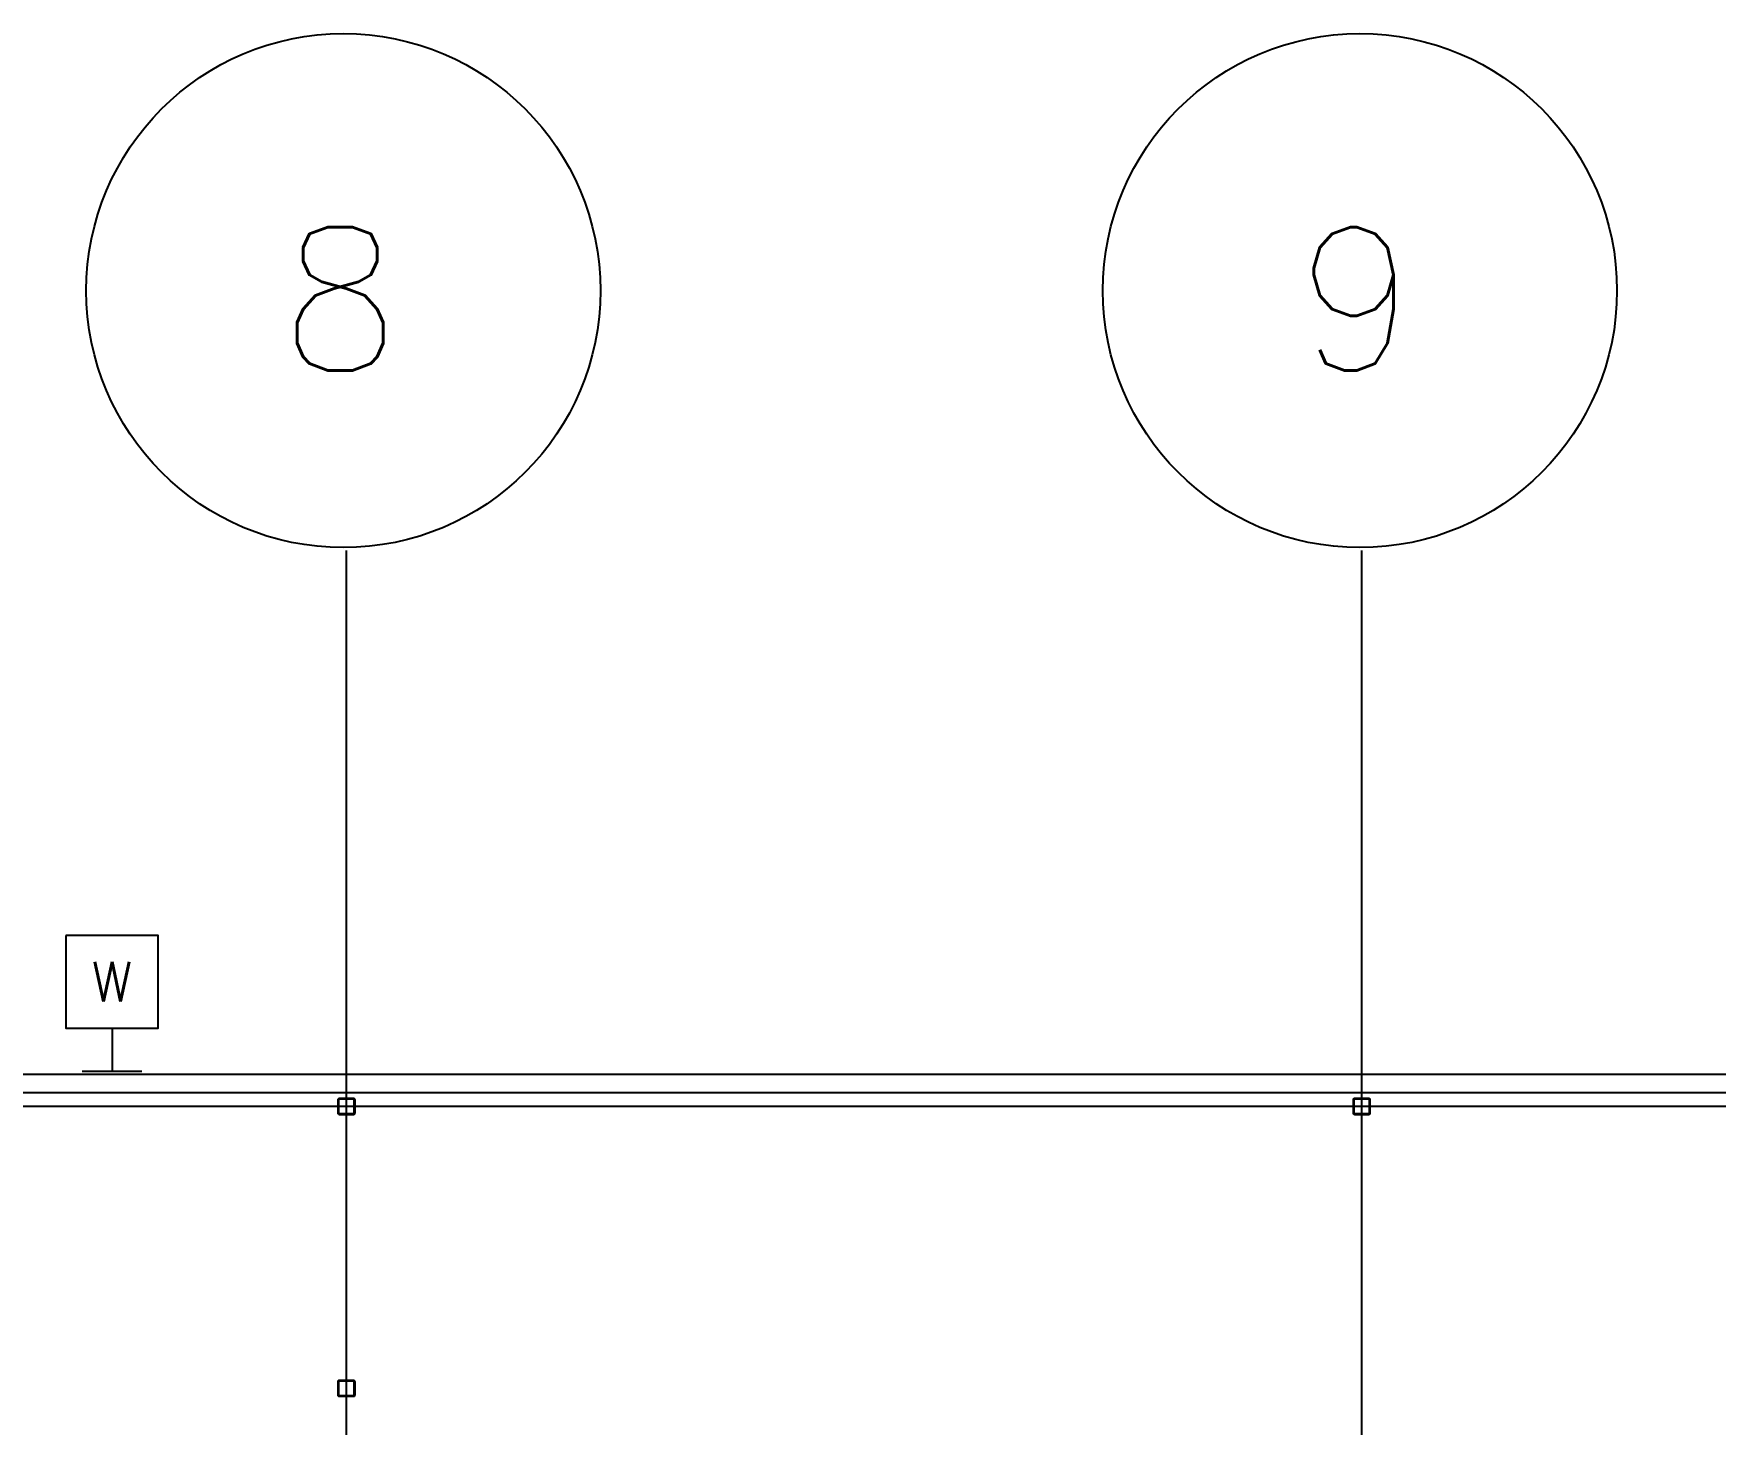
# Model space of a CAD drawing. Header units: millimetres. Extents: x 626570 to 643256, y 6233 to 11343.
# Drawn here: x 629987 to 630702, y 10751 to 11343 of the extents above; entities that cross this region are included whole.
import ezdxf
from ezdxf.enums import TextEntityAlignment as Align

# ---------------------------------------------------------------- set-up
doc = ezdxf.new("R2010")
doc.units = ezdxf.units.MM
doc.header["$LTSCALE"] = 4000
doc.header["$MEASUREMENT"] = 0
doc.linetypes.add('DASHDOT', pattern=[1, 0.5, -0.25, 0, -0.25])
doc.layers.get('0').update_dxf_attribs({"linetype": 'CONTINUOUS'})
for name, color, linetype in [('2012-201_WALL-FLEXWALL', 7, 'CONTINUOUS'), ('LTG', 6, 'CONTINUOUS'), ('MASTERFOUNDATION_1', 4, 'DASHDOT'), ('MASTERFOUNDATION_2', 7, 'CONTINUOUS'), ('MASTERFOUNDATION_25', 7, 'CONTINUOUS')]:
    doc.layers.add(name, color=color, linetype=linetype)
doc.styles.add('ROMANS', font='ROMANS')
doc.styles.get("Standard").update_dxf_attribs({"font": 'simplex.shx'})

# ---------------------------------------------------------------- blocks, each defined once
blk = doc.blocks.new('WUP')
for p, q in [((0, 465), (0, 0)), ((-322, 0), (322, 0))]:
    blk.add_line(p, q)
blk.add_lwpolyline([(-500, 1465), (-500, 465), (500, 465), (500, 1465)], close=True)
blk.add_text('W', height=430).set_placement((0, 965), align=Align.MIDDLE)

msp = doc.modelspace()

# ---------------------------------------------------------------- linework, layer by layer
at = {"layer": '2012-201_WALL-FLEXWALL', "linetype": 'Continuous'}
for p, q in [((629428.23, 10900.39), (631656.58, 10900.39)), ((629428.23, 10892.51), (631656.58, 10892.51))]:
    msp.add_line(p, q, dxfattribs=at)
at = {"layer": 'MASTERFOUNDATION_1', "linetype": 'DASHDOT'}
for p, q in [((630119.81, 6627.53), (630119.81, 11123.23)), ((630551.82, 6627.53), (630551.82, 11123.23)), ((643023.86, 10886.61), (626796.64, 10886.61))]:
    msp.add_line(p, q, dxfattribs=at)
at = {"layer": 'MASTERFOUNDATION_2', "linetype": 'Continuous'}
for centre in [(630118.49, 11233.89), (630551.07, 11233.89)]:
    msp.add_circle(centre, 109.38, dxfattribs=at)
at = {"layer": 'MASTERFOUNDATION_25', "linetype": 'Continuous', "flags": 128}
for points in [[(630116.93, 10890.11), (630122.69, 10890.11), (630122.71, 10890.11), (630122.73, 10890.11), (630122.75, 10890.1), (630122.77, 10890.1), (630122.79, 10890.1), (630122.82, 10890.09), (630122.84, 10890.09), (630122.86, 10890.08), (630122.88, 10890.08), (630122.9, 10890.07), (630122.92, 10890.06), (630122.94, 10890.05), (630122.96, 10890.05), (630122.98, 10890.04), (630123, 10890.03), (630123.02, 10890.01), (630123.03, 10890), (630123.05, 10889.99), (630123.07, 10889.98), (630123.09, 10889.96), (630123.1, 10889.95), (630123.12, 10889.93), (630123.13, 10889.92), (630123.15, 10889.9), (630123.16, 10889.89), (630123.18, 10889.87), (630123.19, 10889.85), (630123.2, 10889.83), (630123.21, 10889.82), (630123.22, 10889.8), (630123.23, 10889.78), (630123.24, 10889.76), (630123.25, 10889.74), (630123.26, 10889.72), (630123.27, 10889.7), (630123.28, 10889.68), (630123.28, 10889.66), (630123.29, 10889.64), (630123.29, 10889.62), (630123.3, 10889.59), (630123.3, 10889.57), (630123.3, 10889.55), (630123.31, 10889.53), (630123.31, 10889.51), (630123.31, 10889.49), (630123.31, 10883.73), (630123.31, 10883.71), (630123.31, 10883.69), (630123.3, 10883.66), (630123.3, 10883.64), (630123.3, 10883.62), (630123.29, 10883.6), (630123.29, 10883.58), (630123.28, 10883.56), (630123.28, 10883.54), (630123.27, 10883.52), (630123.26, 10883.5), (630123.25, 10883.48), (630123.24, 10883.46), (630123.23, 10883.44), (630123.22, 10883.42), (630123.21, 10883.4), (630123.2, 10883.38), (630123.19, 10883.36), (630123.18, 10883.35), (630123.16, 10883.33), (630123.15, 10883.31), (630123.13, 10883.3), (630123.12, 10883.28), (630123.1, 10883.27), (630123.09, 10883.25), (630123.07, 10883.24), (630123.05, 10883.23), (630123.03, 10883.21), (630123.02, 10883.2), (630123, 10883.19), (630122.98, 10883.18), (630122.96, 10883.17), (630122.94, 10883.16), (630122.92, 10883.15), (630122.9, 10883.15), (630122.88, 10883.14), (630122.86, 10883.13), (630122.84, 10883.13), (630122.82, 10883.12), (630122.79, 10883.12), (630122.77, 10883.11), (630122.75, 10883.11), (630122.73, 10883.11), (630122.71, 10883.11), (630122.69, 10883.11), (630116.93, 10883.11), (630116.91, 10883.11), (630116.89, 10883.11), (630116.86, 10883.11), (630116.84, 10883.11), (630116.82, 10883.12), (630116.8, 10883.12), (630116.78, 10883.13), (630116.76, 10883.13), (630116.74, 10883.14), (630116.72, 10883.15), (630116.7, 10883.15), (630116.68, 10883.16), (630116.66, 10883.17), (630116.64, 10883.18), (630116.62, 10883.19), (630116.6, 10883.2), (630116.58, 10883.21), (630116.56, 10883.23), (630116.55, 10883.24), (630116.53, 10883.25), (630116.51, 10883.27), (630116.5, 10883.28), (630116.48, 10883.3), (630116.47, 10883.31), (630116.45, 10883.33), (630116.44, 10883.35), (630116.43, 10883.36), (630116.41, 10883.38), (630116.4, 10883.4), (630116.39, 10883.42), (630116.38, 10883.44), (630116.37, 10883.46), (630116.36, 10883.48), (630116.35, 10883.5), (630116.35, 10883.52), (630116.34, 10883.54), (630116.33, 10883.56), (630116.33, 10883.58), (630116.32, 10883.6), (630116.32, 10883.62), (630116.31, 10883.64), (630116.31, 10883.66), (630116.31, 10883.69), (630116.31, 10883.71), (630116.31, 10883.73), (630116.31, 10889.49), (630116.31, 10889.51), (630116.31, 10889.53), (630116.31, 10889.55), (630116.31, 10889.57), (630116.32, 10889.59), (630116.32, 10889.62), (630116.33, 10889.64), (630116.33, 10889.66), (630116.34, 10889.68), (630116.35, 10889.7), (630116.35, 10889.72), (630116.36, 10889.74), (630116.37, 10889.76), (630116.38, 10889.78), (630116.39, 10889.8), (630116.4, 10889.82), (630116.41, 10889.83), (630116.43, 10889.85), (630116.44, 10889.87), (630116.45, 10889.89), (630116.47, 10889.9), (630116.48, 10889.92), (630116.5, 10889.93), (630116.51, 10889.95), (630116.53, 10889.96), (630116.55, 10889.98), (630116.56, 10889.99), (630116.58, 10890), (630116.6, 10890.01), (630116.62, 10890.03), (630116.64, 10890.04), (630116.66, 10890.05), (630116.68, 10890.05), (630116.7, 10890.06), (630116.72, 10890.07), (630116.74, 10890.08), (630116.76, 10890.08), (630116.78, 10890.09), (630116.8, 10890.09), (630116.82, 10890.1), (630116.84, 10890.1), (630116.86, 10890.1), (630116.89, 10890.11), (630116.91, 10890.11), (630116.93, 10890.11)], [(630116.93, 10889.8), (630122.69, 10889.8), (630122.7, 10889.8), (630122.71, 10889.79), (630122.72, 10889.79), (630122.73, 10889.79), (630122.74, 10889.79), (630122.75, 10889.79), (630122.76, 10889.79), (630122.77, 10889.78), (630122.78, 10889.78), (630122.79, 10889.78), (630122.8, 10889.77), (630122.81, 10889.77), (630122.82, 10889.76), (630122.83, 10889.76), (630122.84, 10889.75), (630122.85, 10889.75), (630122.86, 10889.74), (630122.87, 10889.74), (630122.88, 10889.73), (630122.88, 10889.72), (630122.89, 10889.72), (630122.9, 10889.71), (630122.91, 10889.7), (630122.92, 10889.69), (630122.92, 10889.69), (630122.93, 10889.68), (630122.94, 10889.67), (630122.94, 10889.66), (630122.95, 10889.65), (630122.95, 10889.64), (630122.96, 10889.63), (630122.96, 10889.62), (630122.97, 10889.61), (630122.97, 10889.6), (630122.98, 10889.59), (630122.98, 10889.58), (630122.98, 10889.57), (630122.99, 10889.56), (630122.99, 10889.55), (630122.99, 10889.54), (630122.99, 10889.53), (630122.99, 10889.52), (630122.99, 10889.51), (630122.99, 10889.5), (630122.99, 10889.49), (630122.99, 10883.73), (630122.99, 10883.72), (630122.99, 10883.71), (630122.99, 10883.7), (630122.99, 10883.69), (630122.99, 10883.68), (630122.99, 10883.67), (630122.99, 10883.66), (630122.98, 10883.64), (630122.98, 10883.63), (630122.98, 10883.62), (630122.97, 10883.61), (630122.97, 10883.6), (630122.96, 10883.59), (630122.96, 10883.59), (630122.95, 10883.58), (630122.95, 10883.57), (630122.94, 10883.56), (630122.94, 10883.55), (630122.93, 10883.54), (630122.92, 10883.53), (630122.92, 10883.52), (630122.91, 10883.52), (630122.9, 10883.51), (630122.89, 10883.5), (630122.88, 10883.49), (630122.88, 10883.49), (630122.87, 10883.48), (630122.86, 10883.47), (630122.85, 10883.47), (630122.84, 10883.46), (630122.83, 10883.46), (630122.82, 10883.45), (630122.81, 10883.45), (630122.8, 10883.44), (630122.79, 10883.44), (630122.78, 10883.44), (630122.77, 10883.43), (630122.76, 10883.43), (630122.75, 10883.43), (630122.74, 10883.43), (630122.73, 10883.42), (630122.72, 10883.42), (630122.71, 10883.42), (630122.7, 10883.42), (630122.69, 10883.42), (630116.93, 10883.42), (630116.92, 10883.42), (630116.91, 10883.42), (630116.9, 10883.42), (630116.89, 10883.42), (630116.88, 10883.43), (630116.86, 10883.43), (630116.85, 10883.43), (630116.84, 10883.43), (630116.83, 10883.44), (630116.82, 10883.44), (630116.81, 10883.44), (630116.8, 10883.45), (630116.79, 10883.45), (630116.78, 10883.46), (630116.77, 10883.46), (630116.77, 10883.47), (630116.76, 10883.47), (630116.75, 10883.48), (630116.74, 10883.49), (630116.73, 10883.49), (630116.72, 10883.5), (630116.71, 10883.51), (630116.71, 10883.52), (630116.7, 10883.52), (630116.69, 10883.53), (630116.69, 10883.54), (630116.68, 10883.55), (630116.67, 10883.56), (630116.67, 10883.57), (630116.66, 10883.58), (630116.66, 10883.59), (630116.65, 10883.59), (630116.65, 10883.6), (630116.64, 10883.61), (630116.64, 10883.62), (630116.64, 10883.63), (630116.63, 10883.64), (630116.63, 10883.66), (630116.63, 10883.67), (630116.63, 10883.68), (630116.62, 10883.69), (630116.62, 10883.7), (630116.62, 10883.71), (630116.62, 10883.72), (630116.62, 10883.73), (630116.62, 10889.49), (630116.62, 10889.5), (630116.62, 10889.51), (630116.62, 10889.52), (630116.62, 10889.53), (630116.63, 10889.54), (630116.63, 10889.55), (630116.63, 10889.56), (630116.63, 10889.57), (630116.64, 10889.58), (630116.64, 10889.59), (630116.64, 10889.6), (630116.65, 10889.61), (630116.65, 10889.62), (630116.66, 10889.63), (630116.66, 10889.64), (630116.67, 10889.65), (630116.67, 10889.66), (630116.68, 10889.67), (630116.69, 10889.68), (630116.69, 10889.69), (630116.7, 10889.69), (630116.71, 10889.7), (630116.71, 10889.71), (630116.72, 10889.72), (630116.73, 10889.72), (630116.74, 10889.73), (630116.75, 10889.74), (630116.76, 10889.74), (630116.77, 10889.75), (630116.77, 10889.75), (630116.78, 10889.76), (630116.79, 10889.76), (630116.8, 10889.77), (630116.81, 10889.77), (630116.82, 10889.78), (630116.83, 10889.78), (630116.84, 10889.78), (630116.85, 10889.79), (630116.86, 10889.79), (630116.88, 10889.79), (630116.89, 10889.79), (630116.9, 10889.79), (630116.91, 10889.79), (630116.92, 10889.8), (630116.93, 10889.8)], [(630548.94, 10890.11), (630554.69, 10890.11), (630554.72, 10890.11), (630554.74, 10890.11), (630554.76, 10890.1), (630554.78, 10890.1), (630554.8, 10890.1), (630554.82, 10890.09), (630554.84, 10890.09), (630554.87, 10890.08), (630554.89, 10890.08), (630554.91, 10890.07), (630554.93, 10890.06), (630554.95, 10890.05), (630554.97, 10890.05), (630554.99, 10890.04), (630555, 10890.03), (630555.02, 10890.01), (630555.04, 10890), (630555.06, 10889.99), (630555.08, 10889.98), (630555.09, 10889.96), (630555.11, 10889.95), (630555.13, 10889.93), (630555.14, 10889.92), (630555.16, 10889.9), (630555.17, 10889.89), (630555.18, 10889.87), (630555.2, 10889.85), (630555.21, 10889.83), (630555.22, 10889.82), (630555.23, 10889.8), (630555.24, 10889.78), (630555.25, 10889.76), (630555.26, 10889.74), (630555.27, 10889.72), (630555.28, 10889.7), (630555.29, 10889.68), (630555.29, 10889.66), (630555.3, 10889.64), (630555.3, 10889.62), (630555.31, 10889.59), (630555.31, 10889.57), (630555.31, 10889.55), (630555.31, 10889.53), (630555.32, 10889.51), (630555.32, 10889.49), (630555.32, 10883.73), (630555.32, 10883.71), (630555.31, 10883.69), (630555.31, 10883.66), (630555.31, 10883.64), (630555.31, 10883.62), (630555.3, 10883.6), (630555.3, 10883.58), (630555.29, 10883.56), (630555.29, 10883.54), (630555.28, 10883.52), (630555.27, 10883.5), (630555.26, 10883.48), (630555.25, 10883.46), (630555.24, 10883.44), (630555.23, 10883.42), (630555.22, 10883.4), (630555.21, 10883.38), (630555.2, 10883.36), (630555.18, 10883.35), (630555.17, 10883.33), (630555.16, 10883.31), (630555.14, 10883.3), (630555.13, 10883.28), (630555.11, 10883.27), (630555.09, 10883.25), (630555.08, 10883.24), (630555.06, 10883.23), (630555.04, 10883.21), (630555.02, 10883.2), (630555, 10883.19), (630554.99, 10883.18), (630554.97, 10883.17), (630554.95, 10883.16), (630554.93, 10883.15), (630554.91, 10883.15), (630554.89, 10883.14), (630554.87, 10883.13), (630554.84, 10883.13), (630554.82, 10883.12), (630554.8, 10883.12), (630554.78, 10883.11), (630554.76, 10883.11), (630554.74, 10883.11), (630554.72, 10883.11), (630554.69, 10883.11), (630548.94, 10883.11), (630548.92, 10883.11), (630548.89, 10883.11), (630548.87, 10883.11), (630548.85, 10883.11), (630548.83, 10883.12), (630548.81, 10883.12), (630548.79, 10883.13), (630548.77, 10883.13), (630548.74, 10883.14), (630548.72, 10883.15), (630548.7, 10883.15), (630548.68, 10883.16), (630548.66, 10883.17), (630548.65, 10883.18), (630548.63, 10883.19), (630548.61, 10883.2), (630548.59, 10883.21), (630548.57, 10883.23), (630548.55, 10883.24), (630548.54, 10883.25), (630548.52, 10883.27), (630548.51, 10883.28), (630548.49, 10883.3), (630548.48, 10883.31), (630548.46, 10883.33), (630548.45, 10883.35), (630548.43, 10883.36), (630548.42, 10883.38), (630548.41, 10883.4), (630548.4, 10883.42), (630548.39, 10883.44), (630548.38, 10883.46), (630548.37, 10883.48), (630548.36, 10883.5), (630548.35, 10883.52), (630548.35, 10883.54), (630548.34, 10883.56), (630548.33, 10883.58), (630548.33, 10883.6), (630548.32, 10883.62), (630548.32, 10883.64), (630548.32, 10883.66), (630548.32, 10883.69), (630548.32, 10883.71), (630548.32, 10883.73), (630548.32, 10889.49), (630548.32, 10889.51), (630548.32, 10889.53), (630548.32, 10889.55), (630548.32, 10889.57), (630548.32, 10889.59), (630548.33, 10889.62), (630548.33, 10889.64), (630548.34, 10889.66), (630548.35, 10889.68), (630548.35, 10889.7), (630548.36, 10889.72), (630548.37, 10889.74), (630548.38, 10889.76), (630548.39, 10889.78), (630548.4, 10889.8), (630548.41, 10889.82), (630548.42, 10889.83), (630548.43, 10889.85), (630548.45, 10889.87), (630548.46, 10889.89), (630548.48, 10889.9), (630548.49, 10889.92), (630548.51, 10889.93), (630548.52, 10889.95), (630548.54, 10889.96), (630548.55, 10889.98), (630548.57, 10889.99), (630548.59, 10890), (630548.61, 10890.01), (630548.63, 10890.03), (630548.65, 10890.04), (630548.66, 10890.05), (630548.68, 10890.05), (630548.7, 10890.06), (630548.72, 10890.07), (630548.74, 10890.08), (630548.77, 10890.08), (630548.79, 10890.09), (630548.81, 10890.09), (630548.83, 10890.1), (630548.85, 10890.1), (630548.87, 10890.1), (630548.89, 10890.11), (630548.92, 10890.11), (630548.94, 10890.11)], [(630548.94, 10889.8), (630554.69, 10889.8), (630554.7, 10889.8), (630554.72, 10889.79), (630554.73, 10889.79), (630554.74, 10889.79), (630554.75, 10889.79), (630554.76, 10889.79), (630554.77, 10889.79), (630554.78, 10889.78), (630554.79, 10889.78), (630554.8, 10889.78), (630554.81, 10889.77), (630554.82, 10889.77), (630554.83, 10889.76), (630554.84, 10889.76), (630554.85, 10889.75), (630554.86, 10889.75), (630554.87, 10889.74), (630554.88, 10889.74), (630554.88, 10889.73), (630554.89, 10889.72), (630554.9, 10889.72), (630554.91, 10889.71), (630554.92, 10889.7), (630554.92, 10889.69), (630554.93, 10889.69), (630554.94, 10889.68), (630554.94, 10889.67), (630554.95, 10889.66), (630554.96, 10889.65), (630554.96, 10889.64), (630554.97, 10889.63), (630554.97, 10889.62), (630554.98, 10889.61), (630554.98, 10889.6), (630554.98, 10889.59), (630554.99, 10889.58), (630554.99, 10889.57), (630554.99, 10889.56), (630555, 10889.55), (630555, 10889.54), (630555, 10889.53), (630555, 10889.52), (630555, 10889.51), (630555, 10889.5), (630555, 10889.49), (630555, 10883.73), (630555, 10883.72), (630555, 10883.71), (630555, 10883.7), (630555, 10883.69), (630555, 10883.68), (630555, 10883.67), (630554.99, 10883.66), (630554.99, 10883.64), (630554.99, 10883.63), (630554.98, 10883.62), (630554.98, 10883.61), (630554.98, 10883.6), (630554.97, 10883.59), (630554.97, 10883.59), (630554.96, 10883.58), (630554.96, 10883.57), (630554.95, 10883.56), (630554.94, 10883.55), (630554.94, 10883.54), (630554.93, 10883.53), (630554.92, 10883.52), (630554.92, 10883.52), (630554.91, 10883.51), (630554.9, 10883.5), (630554.89, 10883.49), (630554.88, 10883.49), (630554.88, 10883.48), (630554.87, 10883.47), (630554.86, 10883.47), (630554.85, 10883.46), (630554.84, 10883.46), (630554.83, 10883.45), (630554.82, 10883.45), (630554.81, 10883.44), (630554.8, 10883.44), (630554.79, 10883.44), (630554.78, 10883.43), (630554.77, 10883.43), (630554.76, 10883.43), (630554.75, 10883.43), (630554.74, 10883.42), (630554.73, 10883.42), (630554.72, 10883.42), (630554.7, 10883.42), (630554.69, 10883.42), (630548.94, 10883.42), (630548.93, 10883.42), (630548.92, 10883.42), (630548.9, 10883.42), (630548.89, 10883.42), (630548.88, 10883.43), (630548.87, 10883.43), (630548.86, 10883.43), (630548.85, 10883.43), (630548.84, 10883.44), (630548.83, 10883.44), (630548.82, 10883.44), (630548.81, 10883.45), (630548.8, 10883.45), (630548.79, 10883.46), (630548.78, 10883.46), (630548.77, 10883.47), (630548.76, 10883.47), (630548.76, 10883.48), (630548.75, 10883.49), (630548.74, 10883.49), (630548.73, 10883.5), (630548.72, 10883.51), (630548.72, 10883.52), (630548.71, 10883.52), (630548.7, 10883.53), (630548.69, 10883.54), (630548.69, 10883.55), (630548.68, 10883.56), (630548.68, 10883.57), (630548.67, 10883.58), (630548.66, 10883.59), (630548.66, 10883.59), (630548.66, 10883.6), (630548.65, 10883.61), (630548.65, 10883.62), (630548.64, 10883.63), (630548.64, 10883.64), (630548.64, 10883.66), (630548.64, 10883.67), (630548.63, 10883.68), (630548.63, 10883.69), (630548.63, 10883.7), (630548.63, 10883.71), (630548.63, 10883.72), (630548.63, 10883.73), (630548.63, 10889.49), (630548.63, 10889.5), (630548.63, 10889.51), (630548.63, 10889.52), (630548.63, 10889.53), (630548.63, 10889.54), (630548.64, 10889.55), (630548.64, 10889.56), (630548.64, 10889.57), (630548.64, 10889.58), (630548.65, 10889.59), (630548.65, 10889.6), (630548.66, 10889.61), (630548.66, 10889.62), (630548.66, 10889.63), (630548.67, 10889.64), (630548.68, 10889.65), (630548.68, 10889.66), (630548.69, 10889.67), (630548.69, 10889.68), (630548.7, 10889.69), (630548.71, 10889.69), (630548.72, 10889.7), (630548.72, 10889.71), (630548.73, 10889.72), (630548.74, 10889.72), (630548.75, 10889.73), (630548.76, 10889.74), (630548.76, 10889.74), (630548.77, 10889.75), (630548.78, 10889.75), (630548.79, 10889.76), (630548.8, 10889.76), (630548.81, 10889.77), (630548.82, 10889.77), (630548.83, 10889.78), (630548.84, 10889.78), (630548.85, 10889.78), (630548.86, 10889.79), (630548.87, 10889.79), (630548.88, 10889.79), (630548.89, 10889.79), (630548.9, 10889.79), (630548.92, 10889.79), (630548.93, 10889.8), (630548.94, 10889.8)], [(630116.88, 10770.11), (630122.64, 10770.11), (630122.66, 10770.11), (630122.68, 10770.11), (630122.7, 10770.1), (630122.73, 10770.1), (630122.75, 10770.1), (630122.77, 10770.09), (630122.79, 10770.09), (630122.81, 10770.08), (630122.83, 10770.08), (630122.85, 10770.07), (630122.87, 10770.06), (630122.89, 10770.05), (630122.91, 10770.05), (630122.93, 10770.04), (630122.95, 10770.03), (630122.97, 10770.01), (630122.99, 10770), (630123.01, 10769.99), (630123.02, 10769.98), (630123.04, 10769.96), (630123.06, 10769.95), (630123.07, 10769.93), (630123.09, 10769.92), (630123.1, 10769.9), (630123.12, 10769.89), (630123.13, 10769.87), (630123.14, 10769.85), (630123.16, 10769.83), (630123.17, 10769.82), (630123.18, 10769.8), (630123.19, 10769.78), (630123.2, 10769.76), (630123.21, 10769.74), (630123.22, 10769.72), (630123.22, 10769.7), (630123.23, 10769.68), (630123.24, 10769.66), (630123.24, 10769.64), (630123.25, 10769.62), (630123.25, 10769.59), (630123.26, 10769.57), (630123.26, 10769.55), (630123.26, 10769.53), (630123.26, 10769.51), (630123.26, 10769.49), (630123.26, 10763.73), (630123.26, 10763.71), (630123.26, 10763.69), (630123.26, 10763.66), (630123.26, 10763.64), (630123.25, 10763.62), (630123.25, 10763.6), (630123.24, 10763.58), (630123.24, 10763.56), (630123.23, 10763.54), (630123.22, 10763.52), (630123.22, 10763.5), (630123.21, 10763.48), (630123.2, 10763.46), (630123.19, 10763.44), (630123.18, 10763.42), (630123.17, 10763.4), (630123.16, 10763.38), (630123.14, 10763.36), (630123.13, 10763.35), (630123.12, 10763.33), (630123.1, 10763.31), (630123.09, 10763.3), (630123.07, 10763.28), (630123.06, 10763.27), (630123.04, 10763.25), (630123.02, 10763.24), (630123.01, 10763.23), (630122.99, 10763.21), (630122.97, 10763.2), (630122.95, 10763.19), (630122.93, 10763.18), (630122.91, 10763.17), (630122.89, 10763.16), (630122.87, 10763.15), (630122.85, 10763.15), (630122.83, 10763.14), (630122.81, 10763.13), (630122.79, 10763.13), (630122.77, 10763.12), (630122.75, 10763.12), (630122.73, 10763.11), (630122.7, 10763.11), (630122.68, 10763.11), (630122.66, 10763.11), (630122.64, 10763.11), (630116.88, 10763.11), (630116.86, 10763.11), (630116.84, 10763.11), (630116.82, 10763.11), (630116.8, 10763.11), (630116.78, 10763.12), (630116.75, 10763.12), (630116.73, 10763.13), (630116.71, 10763.13), (630116.69, 10763.14), (630116.67, 10763.15), (630116.65, 10763.15), (630116.63, 10763.16), (630116.61, 10763.17), (630116.59, 10763.18), (630116.57, 10763.19), (630116.55, 10763.2), (630116.54, 10763.21), (630116.52, 10763.23), (630116.5, 10763.24), (630116.48, 10763.25), (630116.47, 10763.27), (630116.45, 10763.28), (630116.44, 10763.3), (630116.42, 10763.31), (630116.41, 10763.33), (630116.39, 10763.35), (630116.38, 10763.36), (630116.37, 10763.38), (630116.36, 10763.4), (630116.34, 10763.42), (630116.33, 10763.44), (630116.32, 10763.46), (630116.32, 10763.48), (630116.31, 10763.5), (630116.3, 10763.52), (630116.29, 10763.54), (630116.29, 10763.56), (630116.28, 10763.58), (630116.28, 10763.6), (630116.27, 10763.62), (630116.27, 10763.64), (630116.26, 10763.66), (630116.26, 10763.69), (630116.26, 10763.71), (630116.26, 10763.73), (630116.26, 10769.49), (630116.26, 10769.51), (630116.26, 10769.53), (630116.26, 10769.55), (630116.27, 10769.57), (630116.27, 10769.59), (630116.28, 10769.62), (630116.28, 10769.64), (630116.29, 10769.66), (630116.29, 10769.68), (630116.3, 10769.7), (630116.31, 10769.72), (630116.32, 10769.74), (630116.32, 10769.76), (630116.33, 10769.78), (630116.34, 10769.8), (630116.36, 10769.82), (630116.37, 10769.83), (630116.38, 10769.85), (630116.39, 10769.87), (630116.41, 10769.89), (630116.42, 10769.9), (630116.44, 10769.92), (630116.45, 10769.93), (630116.47, 10769.95), (630116.48, 10769.96), (630116.5, 10769.98), (630116.52, 10769.99), (630116.54, 10770), (630116.55, 10770.01), (630116.57, 10770.03), (630116.59, 10770.04), (630116.61, 10770.05), (630116.63, 10770.05), (630116.65, 10770.06), (630116.67, 10770.07), (630116.69, 10770.08), (630116.71, 10770.08), (630116.73, 10770.09), (630116.75, 10770.09), (630116.78, 10770.1), (630116.8, 10770.1), (630116.82, 10770.1), (630116.84, 10770.11), (630116.86, 10770.11), (630116.88, 10770.11)], [(630116.93, 10770.11), (630122.69, 10770.11), (630122.71, 10770.11), (630122.73, 10770.11), (630122.75, 10770.1), (630122.77, 10770.1), (630122.79, 10770.1), (630122.82, 10770.09), (630122.84, 10770.09), (630122.86, 10770.08), (630122.88, 10770.08), (630122.9, 10770.07), (630122.92, 10770.06), (630122.94, 10770.05), (630122.96, 10770.05), (630122.98, 10770.04), (630123, 10770.03), (630123.02, 10770.01), (630123.03, 10770), (630123.05, 10769.99), (630123.07, 10769.98), (630123.09, 10769.96), (630123.1, 10769.95), (630123.12, 10769.93), (630123.13, 10769.92), (630123.15, 10769.9), (630123.16, 10769.89), (630123.18, 10769.87), (630123.19, 10769.85), (630123.2, 10769.83), (630123.21, 10769.82), (630123.22, 10769.8), (630123.23, 10769.78), (630123.24, 10769.76), (630123.25, 10769.74), (630123.26, 10769.72), (630123.27, 10769.7), (630123.28, 10769.68), (630123.28, 10769.66), (630123.29, 10769.64), (630123.29, 10769.62), (630123.3, 10769.59), (630123.3, 10769.57), (630123.3, 10769.55), (630123.31, 10769.53), (630123.31, 10769.51), (630123.31, 10769.49), (630123.31, 10763.73), (630123.31, 10763.71), (630123.31, 10763.69), (630123.3, 10763.66), (630123.3, 10763.64), (630123.3, 10763.62), (630123.29, 10763.6), (630123.29, 10763.58), (630123.28, 10763.56), (630123.28, 10763.54), (630123.27, 10763.52), (630123.26, 10763.5), (630123.25, 10763.48), (630123.24, 10763.46), (630123.23, 10763.44), (630123.22, 10763.42), (630123.21, 10763.4), (630123.2, 10763.38), (630123.19, 10763.36), (630123.18, 10763.35), (630123.16, 10763.33), (630123.15, 10763.31), (630123.13, 10763.3), (630123.12, 10763.28), (630123.1, 10763.27), (630123.09, 10763.25), (630123.07, 10763.24), (630123.05, 10763.23), (630123.03, 10763.21), (630123.02, 10763.2), (630123, 10763.19), (630122.98, 10763.18), (630122.96, 10763.17), (630122.94, 10763.16), (630122.92, 10763.15), (630122.9, 10763.15), (630122.88, 10763.14), (630122.86, 10763.13), (630122.84, 10763.13), (630122.82, 10763.12), (630122.79, 10763.12), (630122.77, 10763.11), (630122.75, 10763.11), (630122.73, 10763.11), (630122.71, 10763.11), (630122.69, 10763.11), (630116.93, 10763.11), (630116.91, 10763.11), (630116.89, 10763.11), (630116.86, 10763.11), (630116.84, 10763.11), (630116.82, 10763.12), (630116.8, 10763.12), (630116.78, 10763.13), (630116.76, 10763.13), (630116.74, 10763.14), (630116.72, 10763.15), (630116.7, 10763.15), (630116.68, 10763.16), (630116.66, 10763.17), (630116.64, 10763.18), (630116.62, 10763.19), (630116.6, 10763.2), (630116.58, 10763.21), (630116.56, 10763.23), (630116.55, 10763.24), (630116.53, 10763.25), (630116.51, 10763.27), (630116.5, 10763.28), (630116.48, 10763.3), (630116.47, 10763.31), (630116.45, 10763.33), (630116.44, 10763.35), (630116.43, 10763.36), (630116.41, 10763.38), (630116.4, 10763.4), (630116.39, 10763.42), (630116.38, 10763.44), (630116.37, 10763.46), (630116.36, 10763.48), (630116.35, 10763.5), (630116.35, 10763.52), (630116.34, 10763.54), (630116.33, 10763.56), (630116.33, 10763.58), (630116.32, 10763.6), (630116.32, 10763.62), (630116.31, 10763.64), (630116.31, 10763.66), (630116.31, 10763.69), (630116.31, 10763.71), (630116.31, 10763.73), (630116.31, 10769.49), (630116.31, 10769.51), (630116.31, 10769.53), (630116.31, 10769.55), (630116.31, 10769.57), (630116.32, 10769.59), (630116.32, 10769.62), (630116.33, 10769.64), (630116.33, 10769.66), (630116.34, 10769.68), (630116.35, 10769.7), (630116.35, 10769.72), (630116.36, 10769.74), (630116.37, 10769.76), (630116.38, 10769.78), (630116.39, 10769.8), (630116.4, 10769.82), (630116.41, 10769.83), (630116.43, 10769.85), (630116.44, 10769.87), (630116.45, 10769.89), (630116.47, 10769.9), (630116.48, 10769.92), (630116.5, 10769.93), (630116.51, 10769.95), (630116.53, 10769.96), (630116.55, 10769.98), (630116.56, 10769.99), (630116.58, 10770), (630116.6, 10770.01), (630116.62, 10770.03), (630116.64, 10770.04), (630116.66, 10770.05), (630116.68, 10770.05), (630116.7, 10770.06), (630116.72, 10770.07), (630116.74, 10770.08), (630116.76, 10770.08), (630116.78, 10770.09), (630116.8, 10770.09), (630116.82, 10770.1), (630116.84, 10770.1), (630116.86, 10770.1), (630116.89, 10770.11), (630116.91, 10770.11), (630116.93, 10770.11)], [(630116.88, 10769.8), (630122.64, 10769.8), (630122.65, 10769.8), (630122.66, 10769.79), (630122.67, 10769.79), (630122.68, 10769.79), (630122.69, 10769.79), (630122.7, 10769.79), (630122.71, 10769.79), (630122.72, 10769.78), (630122.74, 10769.78), (630122.75, 10769.78), (630122.76, 10769.77), (630122.77, 10769.77), (630122.78, 10769.76), (630122.78, 10769.76), (630122.79, 10769.75), (630122.8, 10769.75), (630122.81, 10769.74), (630122.82, 10769.74), (630122.83, 10769.73), (630122.84, 10769.72), (630122.85, 10769.72), (630122.85, 10769.71), (630122.86, 10769.7), (630122.87, 10769.69), (630122.88, 10769.69), (630122.88, 10769.68), (630122.89, 10769.67), (630122.9, 10769.66), (630122.9, 10769.65), (630122.91, 10769.64), (630122.91, 10769.63), (630122.92, 10769.62), (630122.92, 10769.61), (630122.93, 10769.6), (630122.93, 10769.59), (630122.93, 10769.58), (630122.94, 10769.57), (630122.94, 10769.56), (630122.94, 10769.55), (630122.94, 10769.54), (630122.95, 10769.53), (630122.95, 10769.52), (630122.95, 10769.51), (630122.95, 10769.5), (630122.95, 10769.49), (630122.95, 10763.73), (630122.95, 10763.72), (630122.95, 10763.71), (630122.95, 10763.7), (630122.95, 10763.69), (630122.94, 10763.68), (630122.94, 10763.67), (630122.94, 10763.66), (630122.94, 10763.64), (630122.93, 10763.63), (630122.93, 10763.62), (630122.93, 10763.61), (630122.92, 10763.6), (630122.92, 10763.59), (630122.91, 10763.59), (630122.91, 10763.58), (630122.9, 10763.57), (630122.9, 10763.56), (630122.89, 10763.55), (630122.88, 10763.54), (630122.88, 10763.53), (630122.87, 10763.52), (630122.86, 10763.52), (630122.85, 10763.51), (630122.85, 10763.5), (630122.84, 10763.49), (630122.83, 10763.49), (630122.82, 10763.48), (630122.81, 10763.47), (630122.8, 10763.47), (630122.79, 10763.46), (630122.78, 10763.46), (630122.78, 10763.45), (630122.77, 10763.45), (630122.76, 10763.44), (630122.75, 10763.44), (630122.74, 10763.44), (630122.72, 10763.43), (630122.71, 10763.43), (630122.7, 10763.43), (630122.69, 10763.43), (630122.68, 10763.42), (630122.67, 10763.42), (630122.66, 10763.42), (630122.65, 10763.42), (630122.64, 10763.42), (630116.88, 10763.42), (630116.87, 10763.42), (630116.86, 10763.42), (630116.85, 10763.42), (630116.84, 10763.42), (630116.83, 10763.43), (630116.82, 10763.43), (630116.81, 10763.43), (630116.8, 10763.43), (630116.79, 10763.44), (630116.78, 10763.44), (630116.77, 10763.44), (630116.76, 10763.45), (630116.75, 10763.45), (630116.74, 10763.46), (630116.73, 10763.46), (630116.72, 10763.47), (630116.71, 10763.47), (630116.7, 10763.48), (630116.69, 10763.49), (630116.68, 10763.49), (630116.68, 10763.5), (630116.67, 10763.51), (630116.66, 10763.52), (630116.65, 10763.52), (630116.65, 10763.53), (630116.64, 10763.54), (630116.63, 10763.55), (630116.63, 10763.56), (630116.62, 10763.57), (630116.62, 10763.58), (630116.61, 10763.59), (630116.61, 10763.59), (630116.6, 10763.6), (630116.6, 10763.61), (630116.59, 10763.62), (630116.59, 10763.63), (630116.59, 10763.64), (630116.58, 10763.66), (630116.58, 10763.67), (630116.58, 10763.68), (630116.58, 10763.69), (630116.58, 10763.7), (630116.58, 10763.71), (630116.57, 10763.72), (630116.57, 10763.73), (630116.57, 10769.49), (630116.57, 10769.5), (630116.58, 10769.51), (630116.58, 10769.52), (630116.58, 10769.53), (630116.58, 10769.54), (630116.58, 10769.55), (630116.58, 10769.56), (630116.59, 10769.57), (630116.59, 10769.58), (630116.59, 10769.59), (630116.6, 10769.6), (630116.6, 10769.61), (630116.61, 10769.62), (630116.61, 10769.63), (630116.62, 10769.64), (630116.62, 10769.65), (630116.63, 10769.66), (630116.63, 10769.67), (630116.64, 10769.68), (630116.65, 10769.69), (630116.65, 10769.69), (630116.66, 10769.7), (630116.67, 10769.71), (630116.68, 10769.72), (630116.68, 10769.72), (630116.69, 10769.73), (630116.7, 10769.74), (630116.71, 10769.74), (630116.72, 10769.75), (630116.73, 10769.75), (630116.74, 10769.76), (630116.75, 10769.76), (630116.76, 10769.77), (630116.77, 10769.77), (630116.78, 10769.78), (630116.79, 10769.78), (630116.8, 10769.78), (630116.81, 10769.79), (630116.82, 10769.79), (630116.83, 10769.79), (630116.84, 10769.79), (630116.85, 10769.79), (630116.86, 10769.79), (630116.87, 10769.8), (630116.88, 10769.8)], [(630116.93, 10769.8), (630122.69, 10769.8), (630122.7, 10769.8), (630122.71, 10769.79), (630122.72, 10769.79), (630122.73, 10769.79), (630122.74, 10769.79), (630122.75, 10769.79), (630122.76, 10769.79), (630122.77, 10769.78), (630122.78, 10769.78), (630122.79, 10769.78), (630122.8, 10769.77), (630122.81, 10769.77), (630122.82, 10769.76), (630122.83, 10769.76), (630122.84, 10769.75), (630122.85, 10769.75), (630122.86, 10769.74), (630122.87, 10769.74), (630122.88, 10769.73), (630122.88, 10769.72), (630122.89, 10769.72), (630122.9, 10769.71), (630122.91, 10769.7), (630122.92, 10769.69), (630122.92, 10769.69), (630122.93, 10769.68), (630122.94, 10769.67), (630122.94, 10769.66), (630122.95, 10769.65), (630122.95, 10769.64), (630122.96, 10769.63), (630122.96, 10769.62), (630122.97, 10769.61), (630122.97, 10769.6), (630122.98, 10769.59), (630122.98, 10769.58), (630122.98, 10769.57), (630122.99, 10769.56), (630122.99, 10769.55), (630122.99, 10769.54), (630122.99, 10769.53), (630122.99, 10769.52), (630122.99, 10769.51), (630122.99, 10769.5), (630122.99, 10769.49), (630122.99, 10763.73), (630122.99, 10763.72), (630122.99, 10763.71), (630122.99, 10763.7), (630122.99, 10763.69), (630122.99, 10763.68), (630122.99, 10763.67), (630122.99, 10763.66), (630122.98, 10763.64), (630122.98, 10763.63), (630122.98, 10763.62), (630122.97, 10763.61), (630122.97, 10763.6), (630122.96, 10763.59), (630122.96, 10763.59), (630122.95, 10763.58), (630122.95, 10763.57), (630122.94, 10763.56), (630122.94, 10763.55), (630122.93, 10763.54), (630122.92, 10763.53), (630122.92, 10763.52), (630122.91, 10763.52), (630122.9, 10763.51), (630122.89, 10763.5), (630122.88, 10763.49), (630122.88, 10763.49), (630122.87, 10763.48), (630122.86, 10763.47), (630122.85, 10763.47), (630122.84, 10763.46), (630122.83, 10763.46), (630122.82, 10763.45), (630122.81, 10763.45), (630122.8, 10763.44), (630122.79, 10763.44), (630122.78, 10763.44), (630122.77, 10763.43), (630122.76, 10763.43), (630122.75, 10763.43), (630122.74, 10763.43), (630122.73, 10763.42), (630122.72, 10763.42), (630122.71, 10763.42), (630122.7, 10763.42), (630122.69, 10763.42), (630116.93, 10763.42), (630116.92, 10763.42), (630116.91, 10763.42), (630116.9, 10763.42), (630116.89, 10763.42), (630116.88, 10763.43), (630116.86, 10763.43), (630116.85, 10763.43), (630116.84, 10763.43), (630116.83, 10763.44), (630116.82, 10763.44), (630116.81, 10763.44), (630116.8, 10763.45), (630116.79, 10763.45), (630116.78, 10763.46), (630116.77, 10763.46), (630116.77, 10763.47), (630116.76, 10763.47), (630116.75, 10763.48), (630116.74, 10763.49), (630116.73, 10763.49), (630116.72, 10763.5), (630116.71, 10763.51), (630116.71, 10763.52), (630116.7, 10763.52), (630116.69, 10763.53), (630116.69, 10763.54), (630116.68, 10763.55), (630116.67, 10763.56), (630116.67, 10763.57), (630116.66, 10763.58), (630116.66, 10763.59), (630116.65, 10763.59), (630116.65, 10763.6), (630116.64, 10763.61), (630116.64, 10763.62), (630116.64, 10763.63), (630116.63, 10763.64), (630116.63, 10763.66), (630116.63, 10763.67), (630116.63, 10763.68), (630116.62, 10763.69), (630116.62, 10763.7), (630116.62, 10763.71), (630116.62, 10763.72), (630116.62, 10763.73), (630116.62, 10769.49), (630116.62, 10769.5), (630116.62, 10769.51), (630116.62, 10769.52), (630116.62, 10769.53), (630116.63, 10769.54), (630116.63, 10769.55), (630116.63, 10769.56), (630116.63, 10769.57), (630116.64, 10769.58), (630116.64, 10769.59), (630116.64, 10769.6), (630116.65, 10769.61), (630116.65, 10769.62), (630116.66, 10769.63), (630116.66, 10769.64), (630116.67, 10769.65), (630116.67, 10769.66), (630116.68, 10769.67), (630116.69, 10769.68), (630116.69, 10769.69), (630116.7, 10769.69), (630116.71, 10769.7), (630116.71, 10769.71), (630116.72, 10769.72), (630116.73, 10769.72), (630116.74, 10769.73), (630116.75, 10769.74), (630116.76, 10769.74), (630116.77, 10769.75), (630116.77, 10769.75), (630116.78, 10769.76), (630116.79, 10769.76), (630116.8, 10769.77), (630116.81, 10769.77), (630116.82, 10769.78), (630116.83, 10769.78), (630116.84, 10769.78), (630116.85, 10769.79), (630116.86, 10769.79), (630116.88, 10769.79), (630116.89, 10769.79), (630116.9, 10769.79), (630116.91, 10769.79), (630116.92, 10769.8), (630116.93, 10769.8)]]:
    msp.add_lwpolyline(points, close=True, dxfattribs=at)

# ---------------------------------------------------------------- block references
at = {"layer": 'LTG', "xscale": 0.03937008, "yscale": 0.03937008, "zscale": 0.03937008}
msp.add_blockref('WUP', (630020.05, 10901.7), dxfattribs=at)

# ---------------------------------------------------------------- texts
at = {"layer": 'MASTERFOUNDATION_2', "linetype": 'Continuous', "style": 'ROMANS'}
for s, p in [(' 8 ', (630117.14, 11230.41)), (' 9 ', (630549.71, 11230.41))]:
    msp.add_text(s, height=61.024, dxfattribs=at).set_placement(p, align=Align.MIDDLE_CENTER)

doc.saveas('drawing.dxf')
